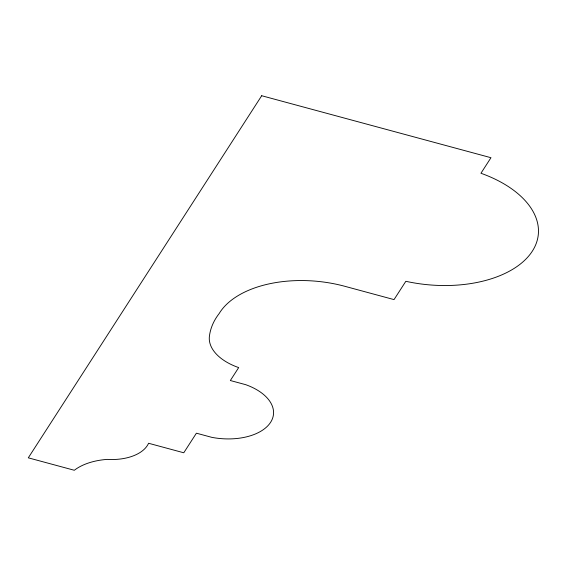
<?xml version="1.0" encoding="UTF-8"?>
<svg xmlns="http://www.w3.org/2000/svg" width="566" height="566" viewBox="0 0 566 566"><rect width="100%" height="100%" fill="white"/><g stroke="black" fill="none" stroke-linecap="round" stroke-linejoin="round"><path stroke-width="0.85" d="M261.697 95.732L28.3 457.83L74.316 470.268A55.631 31.986 5.4 0 1 107.165 459.387A42.754 24.586 5.4 0 0 148.568 443.263L183.773 452.779L196.402 433.188L211.804 437.348A50.855 29.241 5.4 0 0 270.59 422.328A50.855 29.241 5.4 0 0 245.743 384.689L230.341 380.529L238.682 367.589A52.829 30.38 5.4 0 1 209.321 337.081A125.369 72.087 5.4 0 1 219.148 313.578A98.003 56.352 5.4 0 1 343.704 286L394.035 299.605L405.836 281.295A105.318 60.562 5.4 0 0 531.46 252.457A105.318 60.562 5.4 0 0 480.944 173.26L490.97 157.709L261.697 95.732"/></g></svg>
